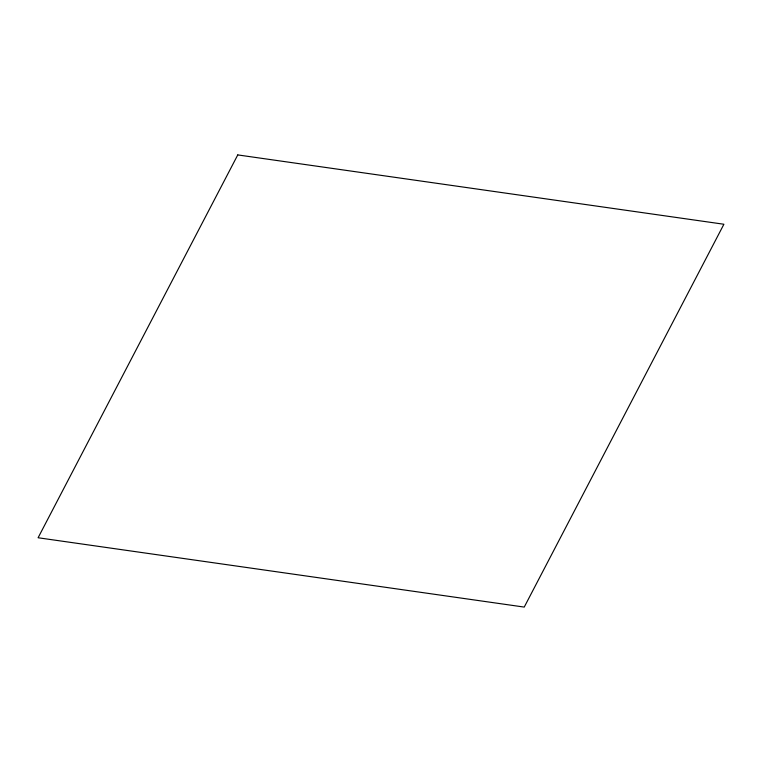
<?xml version="1.0" encoding="UTF-8"?>
<svg xmlns="http://www.w3.org/2000/svg" width="762" height="762" viewBox="0 0 762 762"><rect width="100%" height="100%" fill="white"/><g stroke="black" fill="none" stroke-linecap="round" stroke-linejoin="round"><path stroke-width="1.14" d="M237.763 154.915L38.1 537.753L524.237 607.085L723.9 224.247L237.763 154.915"/></g></svg>
